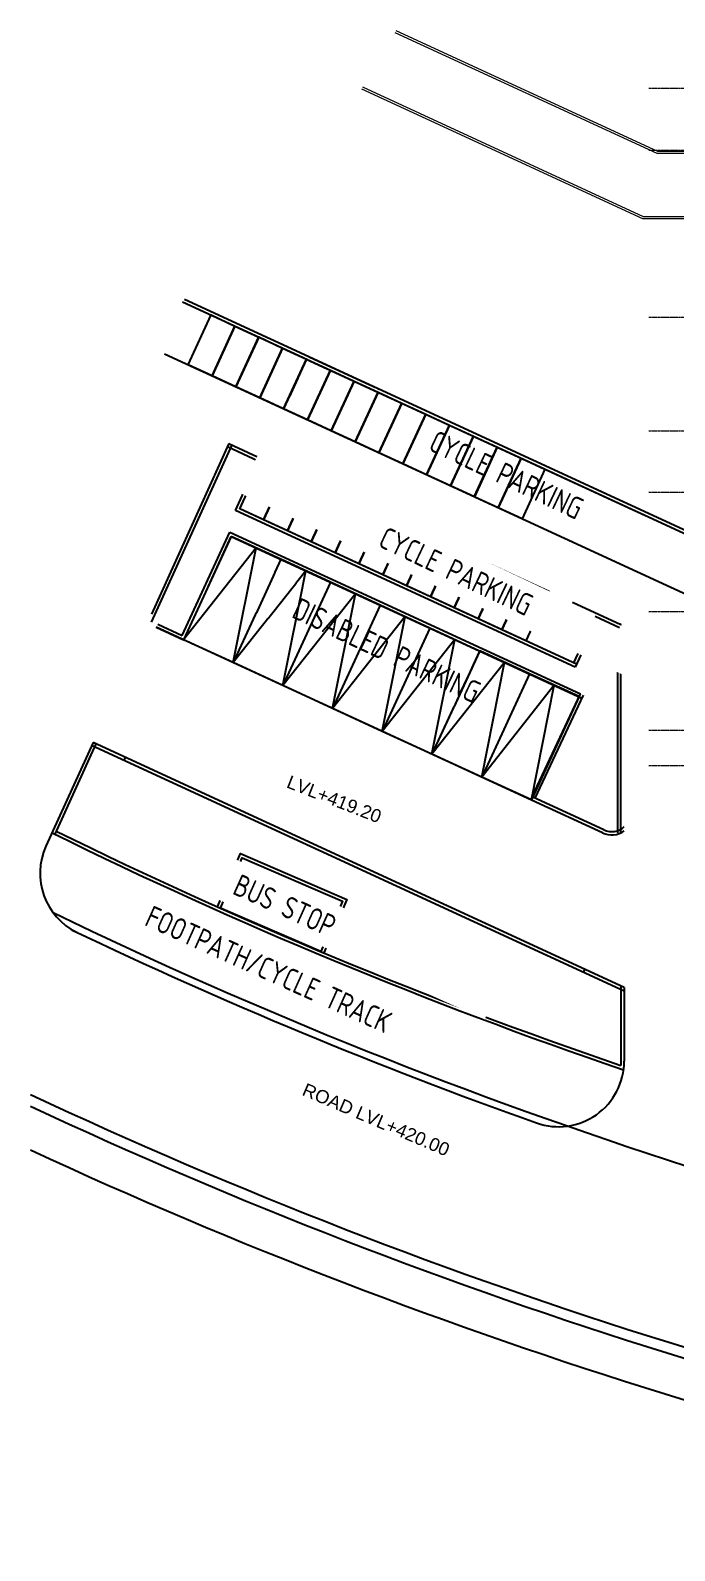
# Model space of a CAD drawing. Header units: millimetres. Extents: x 0 to 147381, y 0 to 170318.
# Drawn here: x 2476 to 31915, y 8670 to 78135 of the extents above; entities that cross this region are included whole.
import ezdxf

# ---------------------------------------------------------------- set-up
doc = ezdxf.new("R2010")
doc.units = ezdxf.units.MM
for name, pattern in [('Center', [29.999999, 12, -6, 6, -6]), ('DASHED', [19.05, 12.7, -6.35]), ('Grid Line', [22.225, 12.7, -3.175, 3.175, -3.175])]:
    doc.linetypes.add(name, pattern=pattern)
for name, color, linetype, lineweight in [('ARCH NEW DESIGN STEP HATCH', 21, 'Continuous', 35), ('Arch_Dim', 7, 'Continuous', 25), ('LA- LINE 1', 41, 'Continuous', 25), ('LA_ROAD', 252, 'Continuous', 30), ('LA_TEXT', 7, 'Continuous', 13), ('S-GRID', 8, 'Continuous', 9)]:
    doc.layers.add(name, color=color, linetype=linetype, lineweight=lineweight)
doc.layers.add('ARCH RCC HATCH', color=253, linetype='Center', lineweight=9, true_color=0x9c9c9c)
doc.layers.add('BUILDING LEVEL', color=1, linetype='Continuous', lineweight=18, true_color=0xf50000)
doc.styles.add('ARCHITXT-LA', font='architxt.shx', dxfattribs={"width": 0.9, "height": 250, "bigfont": '@extfont2.shx'})
doc.styles.add('Seal_Text', font='arial.ttf')

# ---------------------------------------------------------------- blocks, each defined once
blk = doc.blocks.new('A$C59E872DE')
at = {"layer": 'S-GRID', "linetype": 'Grid Line', "ltscale": 0.5}
for p, q in [((-6964.1, 30960.5), (94404.8, 30960.5)), ((-6964.1, 28130.5), (94404.8, 28130.5)), ((-6964.1, 20500), (94404.8, 20500)), ((-6964.1, 15300), (94404.8, 15300)), ((-6964.1, 12500), (94404.8, 12500)), ((-6964.1, 7050), (94404.8, 7050)), ((-6964.1, 1625), (94404.8, 1625)), ((-6964.1, 0), (94404.8, 0))]:
    blk.add_line(p, q, dxfattribs=at)
blk = doc.blocks.new('w3gwr')
at = {"layer": 'LA- LINE 1', "linetype": 'DASHED', "ltscale": 50}
blk.add_lwpolyline([(489813.366, 3629274.988), (489815.866, 3629274.988), (489815.866, 3629269.988), (489813.366, 3629269.988)], close=True, dxfattribs=at)
blk = doc.blocks.new('waefsvrv')
at = {"layer": 'LA- LINE 1', "elevation": 3575.332}
blk.add_lwpolyline([(489705.063, 3629325.765), (489705.771, 3629324.796), (489703.753, 3629323.321), (489703.044, 3629324.29)], close=True, dxfattribs=at)
blk = doc.blocks.new('A$C44365A46')
at = {"layer": 'LA- LINE 1', "extrusion": (9.23614e-09, 2.13651e-08, 1)}
for p, q in [((0, 5.16, 0), (2.481, 5.469, 0)), ((0.641, 0, 0), (0, 5.16, 0)), ((3.122, 0.308, 0), (2.481, 5.469, 0)), ((0.641, 0, 0), (3.122, 0.308, 0))]:
    blk.add_line(p, q, dxfattribs=at)
at = {"layer": 'LA- LINE 1', "extrusion": (9.23614e-09, 2.13651e-08, 1), "elevation": 0}
blk.add_lwpolyline([(0, 5.16), (1.882, 0.154), (2.481, 5.469)], dxfattribs=at)
blk = doc.blocks.new('A$C07E93286')
at = {"layer": 'LA- LINE 1'}
for p, q in [((1.207, 7.53), (-1.342, -0.634)), ((1.35, 7.485), (-1.299, -0.999)), ((1.162, 7.387, -0.062), (2.643, 6.915, -0.062)), ((1.207, 7.53, -0.096), (2.832, 7.012, -0.092)), ((2.072, 4.63, -0.062), (2.832, 7.012, -0.062)), ((1.884, 4.533, -0.062), (2.643, 6.915, -0.062)), ((0.169, -1.428, -0.062), (1.749, 3.526, -0.062)), ((1.087, 0.956, -0.062), (1.846, 3.338, -0.062)), ((18.838, 1.909, -0.062), (18.079, -0.473, -0.062)), ((18.981, 1.864, -0.062), (18.176, -0.661, -0.062)), ((21.04, -7.931), (19.858, 1.584)), ((20.015, 1.534, -0.049), (19.981, 1.545, -0.049)), ((21.189, -7.913), (20.015, 1.534)), ((16.942, -6.933, -0.007), (-1.055, -1.195, -0.007)), ((-1.044, -1.199, 0), (0.267, -1.616, -0.062)), ((-0.998, -1.056, 0), (0.169, -1.428, -0.062)), ((16.954, -6.779, -0.062), (18.566, -1.835, -0.062)), ((17.096, -6.825, -0.062), (18.708, -1.882, -0.062)), ((-3.264, -6.788), (-4.816, -11.755)), ((-3.121, -6.834), (-4.473, -11.16)), ((20.346, -8.018, 0.009), (16.942, -6.933, -0.021)), ((20.391, -7.875, 0.009), (16.985, -6.789, -0.021)), ((-1.744, -7.43, -0.007), (-1.699, -7.287, -0.007)), ((20.31, -14.304, -0.007), (20.264, -14.447, -0.007)), ((22.051, -14.859), (22.497, -18.455)), ((22.209, -14.909), (22.622, -18.24))]:
    blk.add_line(p, q, dxfattribs=at)
at = {"layer": 'LA- LINE 1', "elevation": -73.359}
blk.add_lwpolyline([(18.529, 1.477), (18.529, 1.477)], close=True, dxfattribs=at)
at = {"layer": 'LA- LINE 1'}
for points in [[(3.305, -13.537), (4.047, -10.994), (9.135, -12.479), (8.392, -15.023)], [(3.449, -13.58), (4.149, -11.18), (8.949, -12.581), (8.248, -14.981)]]:
    blk.add_lwpolyline(points, dxfattribs=at)
at = {"layer": 'LA- LINE 1', "elevation": 3575.332}
blk.add_lwpolyline([(-3.808, -25.612, 0.067259), (57.236, -36.479), (57.235, -34.679, -0.068094), (-4.053, -23.642, -0.068094)], format="xyb", dxfattribs=at)
at = {"layer": 'LA- LINE 1'}
for centre, radius, start, end in [((20.649, -7.065, 0.009), 0.85, 252.31732, 320.21152), ((20.649, -7.065, 0.009), 1, 252.31732, 312.61036), ((66.927, 194.81), 217.995, 250.8416, 258.27953), ((66.927, 194.81), 217.845, 250.87983, 258.23182), ((-1.952, -12.649), 3, 162.65876, 250.89042), ((66.927, 194.81), 221.595, 251.56549, 257.50802), ((19.644, -18.609), 3, 257.50802, 7.08303), ((66.927, 194.81), 229.195, 251.94147, 267.57505)]:
    blk.add_arc(centre, radius, start, end, dxfattribs=at)
at = {"layer": 'LA_ROAD', "extrusion": (-0.002291, 0.000759572, 0.999997)}
for p, rotation in [((1745771.736, -3219331.302, -3575.425), 36.15434645762031), ((1745772.88, -3219331.666, -3575.425), 36.15434645762031), ((1745774.023, -3219332.031, -3575.425), 36.15434645762031), ((1745775.166, -3219332.395, -3575.425), 36.15434645762036), ((1745776.309, -3219332.76, -3575.425), 36.15434645762036), ((1745777.453, -3219333.124, -3575.425), 36.15434645762036), ((1745778.596, -3219333.489, -3575.425), 36.15434645762031)]:
    blk.add_blockref('waefsvrv', p, dxfattribs=dict(at, rotation=rotation))
at = {"layer": 'LA_ROAD', "rotation": 73.73140980059189}
blk.add_blockref('w3gwr', (3346742.115, -1486921.235), dxfattribs=at)
at = {"layer": 'LA_TEXT', "ltscale": 7, "insert": (4.682, 11.279, 73.313), "char_height": 1, "width": 19.9248, "attachment_point": 1, "rotation": 341.68635, "style": 'ARCHITXT-LA', "bg_fill": 2}
blk.add_mtext('\\pxqc;CYCLE PARKING', dxfattribs=at)
at = {"layer": 'LA- LINE 1'}
for p, q in [((-1.681, 13.693, -0.107), (26.93, 4.572, -0.107)), ((-1.614, 13.829, -0.186), (26.909, 4.735, -0.114)), ((18.176, -0.661, -0.062), (1.884, 4.533, -0.062)), ((18.221, -0.518, -0.062), (2.072, 4.63, -0.062)), ((1.749, 3.526, -0.062), (18.566, -1.835, -0.062)), ((1.846, 3.338, -0.062), (18.662, -2.023, -0.062))]:
    blk.add_line(p, q, dxfattribs=at)
at = {"layer": 'LA- LINE 1', "extrusion": (1.35363e-08, 3.61046e-09, 1), "rotation": 155.2342916859214}
blk.add_blockref('A$C44365A46', (4.81, 2.31, -0.062), dxfattribs=at)
at = {"layer": 'LA_ROAD', "extrusion": (-0.002291, 0.000759572, 0.999997)}
for p, rotation in [((1745762.872, -3219323.228, -3575.425), 36.15434645762031), ((1745764.016, -3219323.593, -3575.425), 36.15434645762031), ((1745765.159, -3219323.957, -3575.425), 36.15434645762031), ((1745766.302, -3219324.322, -3575.425), 36.15434645762031), ((1745767.446, -3219324.686, -3575.425), 36.15434645762031), ((1745768.589, -3219325.051, -3575.425), 36.15434645762031), ((1745769.732, -3219325.415, -3575.425), 36.15434645762031), ((1745770.876, -3219325.78, -3575.425), 36.15434645762031), ((1745772.019, -3219326.144, -3575.425), 36.15434645762031), ((1745773.162, -3219326.509, -3575.425), 36.15434645762031), ((1745774.305, -3219326.873, -3575.425), 36.15434645762031), ((1745775.449, -3219327.238, -3575.425), 36.15434645762031), ((1745776.592, -3219327.602, -3575.425), 36.15434645762031), ((1745777.735, -3219327.966, -3575.425), 36.15434645762031), ((1745766.02, -3219329.479, -3575.425), 36.15434645762031), ((1745767.163, -3219329.844, -3575.425), 36.15434645762031), ((1745768.306, -3219330.208, -3575.425), 36.15434645762031), ((1745769.45, -3219330.573, -3575.425), 36.15434645762031), ((1745770.593, -3219330.937, -3575.425), 36.15434645762036)]:
    blk.add_blockref('waefsvrv', p, dxfattribs=dict(at, rotation=rotation))
at = {"layer": 'LA_TEXT', "ltscale": 7, "insert": (-3.019, -9.682, 0), "char_height": 1, "width": 19.9248, "attachment_point": 1, "rotation": 342.85268, "style": 'ARCHITXT-LA', "bg_fill": 2}
blk.add_mtext('\\pxqc;BUS STOP', dxfattribs=at)
at = {"layer": 'LA_TEXT', "ltscale": 7, "char_height": 1, "attachment_point": 1, "style": 'ARCHITXT-LA', "bg_fill": 2}
for s, insert, width, rotation in [('\\pxqc;DISABLED PARKING', (4.247, 1.319, 73.339), 11.47169, 341.68635), ('\\pxqc;FOOTPATH/CYCLE TRACK', (-3.395, -12.669, 0), 19.9248, 342.85268)]:
    blk.add_mtext(s, dxfattribs=dict(at, insert=insert, width=width, rotation=rotation))
at = {"layer": 'LA- LINE 1'}
for p, q in [((22.229, -15.073, -0.007), (-3.309, -6.931, -0.007)), ((22.209, -14.909, -0.007), (-3.264, -6.788, -0.007))]:
    blk.add_line(p, q, dxfattribs=at)
blk.add_arc((67.262, 195.803), 222.301, 251.27129, 267.38912, dxfattribs=at)
at = {"layer": 'LA- LINE 1', "extrusion": (1.35363e-08, 3.61046e-09, 1), "rotation": 155.2342916859214}
for p in [(7.192, 1.551, -0.062), (9.574, 0.791, -0.062), (11.956, 0.032, -0.062), (14.338, -0.728, -0.062), (16.72, -1.487, -0.062), (19.105, -2.236, -0.062)]:
    blk.add_blockref('A$C44365A46', p, dxfattribs=at)
at = {"layer": 'LA_TEXT', "ltscale": 7, "insert": (2.938, 6.626, 73.292), "char_height": 1, "width": 19.9248, "attachment_point": 1, "rotation": 341.68635, "style": 'ARCHITXT-LA', "bg_fill": 2}
blk.add_mtext('\\pxqc;CYCLE PARKING', dxfattribs=at)
at = {"layer": 'LA- LINE 1'}
for p, q in [((-2.218, 11.246, -0.107), (27.108, 1.897, -0.032)), ((17.695, 2.274, -0.054), (20.015, 1.534, -0.068)), ((18.792, 1.766, -0.061), (19.97, 1.391, -0.068))]:
    blk.add_line(p, q, dxfattribs=at)
blk = doc.blocks.new('A$C3C7D33BB')
at = {"layer": 'ARCH NEW DESIGN STEP HATCH', "linetype": 'Continuous', "lineweight": 13}
for points in [[(-113816, 43379), (-101847, 37853), (-90290, 37853)], [(-113774, 43470), (-101825, 37953), (-90290, 37953)]]:
    blk.add_lwpolyline(points, dxfattribs=at)
at = {"layer": 'ARCH NEW DESIGN STEP HATCH', "linetype": 'Continuous', "lineweight": 13, "elevation": -73339}
for points in [[(-94585, 25447), (-94585, 34853), (-102484, 34853), (-115333, 40785)], [(-94485, 25447), (-94485, 34953), (-102462, 34953), (-115291, 40876)]]:
    blk.add_lwpolyline(points, dxfattribs=at)

msp = doc.modelspace()

# ---------------------------------------------------------------- block references
at = {"layer": 'ARCH RCC HATCH', "linetype": 'Continuous'}
msp.add_blockref('A$C59E872DE', (37694.7, 44538), dxfattribs=at)

# ---------------------------------------------------------------- texts
at = {"layer": 'BUILDING LEVEL', "insert": (15083.4, 30054.8), "char_height": 600, "width": 13229.497, "attachment_point": 1, "rotation": 336.834502, "style": 'Seal_Text'}
msp.add_mtext('ROAD LVL+420.00', dxfattribs=at)

# ---------------------------------------------------------------- next in the draw order: block references
at = {"linetype": 'Continuous', "xscale": 1000, "yscale": 1000, "zscale": 1000, "rotation": 352.9169734788422}
msp.add_blockref('A$C07E93286', (9412.7, 51928.7, -73339.4), dxfattribs=at)

# ---------------------------------------------------------------- next in the draw order: block references
at = {"layer": 'Arch_Dim', "linetype": 'Continuous'}
msp.add_blockref('A$C3C7D33BB', (132953.6, 34665.1), dxfattribs=at)

# ---------------------------------------------------------------- next in the draw order: texts
at = {"layer": 'BUILDING LEVEL', "insert": (12456, 44859.3), "char_height": 600, "width": 8624.332, "attachment_point": 1, "rotation": 338.584377, "style": 'Seal_Text'}
msp.add_mtext('\\pxqc;LVL+419.20', dxfattribs=at)

doc.saveas('drawing.dxf')
